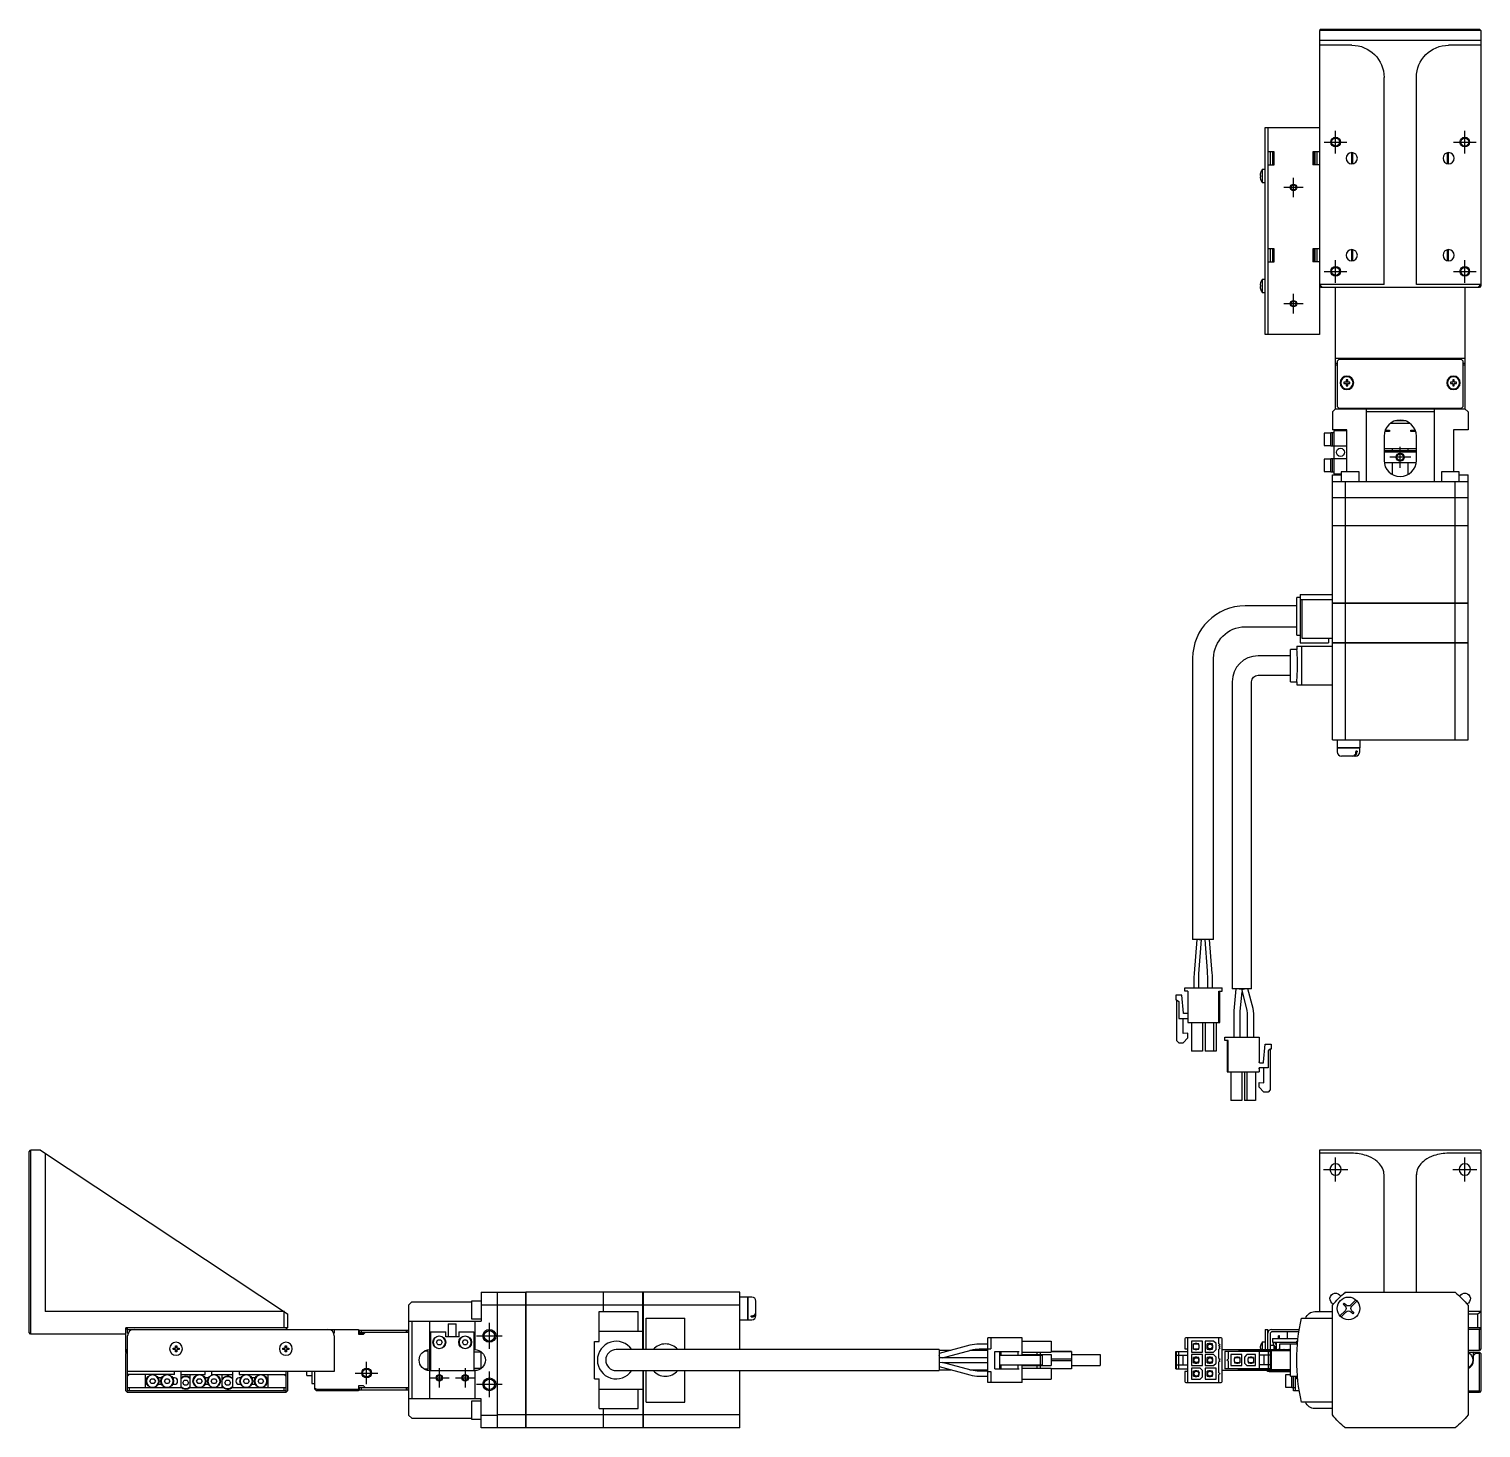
# Model space of a CAD drawing. Extents: x 0 to 936, y -8 to 791.
# Drawn here: x 0 to 449.4, y 358.5 to 791.4 of the extents above; entities that cross this region are included whole.
import ezdxf

# ---------------------------------------------------------------- set-up
doc = ezdxf.new("R2010")
doc.units = 0
doc.header["$LTSCALE"] = 0.5
doc.linetypes.add('CENTER', pattern=[50.8, 31.75, -6.35, 6.35, -6.35])
for name, color, linetype in [('MSM_CENTER', 1, 'CENTER'), ('MSM_CONTINUOUS', 7, 'CONTINUOUS'), ('MSM_NARROW', 5, 'CONTINUOUS')]:
    doc.layers.add(name, color=color, linetype=linetype)

msp = doc.modelspace()

# ---------------------------------------------------------------- linework, layer by layer
at = {"layer": 'MSM_CENTER'}
for p, q in [((404.43, 752.93), (404.43, 759.93)), ((444.43, 752.93), (444.43, 759.93)), ((400.93, 756.43), (407.93, 756.43)), ((440.93, 756.43), (447.93, 756.43)), ((394.43, 742.43), (388.43, 742.43)), ((391.43, 739.43), (391.43, 745.43)), ((404.43, 712.93), (404.43, 719.93)), ((444.43, 712.93), (444.43, 719.93)), ((400.93, 716.43), (407.93, 716.43)), ((440.93, 716.43), (447.93, 716.43)), ((394.43, 706.43), (388.43, 706.43)), ((391.43, 703.43), (391.43, 709.43)), ((424.43, 655.68), (424.43, 662.18)), ((427.68, 658.93), (421.18, 658.93)), ((404.43, 434.74), (404.43, 442.24)), ((444.43, 434.74), (444.43, 442.24)), ((400.68, 438.49), (408.18, 438.49)), ((440.68, 438.49), (448.18, 438.49)), ((138.5, 386.99), (146.5, 386.99)), ((142.5, 382.99), (142.5, 390.99)), ((104.5, 371.99), (104.5, 378.99)), ((101, 375.49), (108, 375.49)), ((124, 373.99), (130, 373.99)), ((127, 376.99), (127, 370.99)), ((132, 373.99), (138, 373.99)), ((135, 376.99), (135, 370.99)), ((142.5, 367.99), (142.5, 375.99)), ((138.5, 371.99), (146.5, 371.99))]:
    msp.add_line(p, q, dxfattribs=at)
at = {"layer": 'MSM_CONTINUOUS'}
for p, q in [((399.93, 791.43), (399.43, 790.93)), ((399.93, 791.43), (448.93, 791.43)), ((448.93, 791.43), (449.43, 790.93)), ((399.43, 790.93), (399.43, 696.93)), ((449.43, 790.93), (399.43, 790.93)), ((449.43, 787.93), (399.43, 787.93)), ((449.43, 790.93), (449.43, 711.93)), ((409.43, 786.43), (399.43, 786.43)), ((449.43, 786.43), (439.43, 786.43)), ((419.43, 712.38), (419.43, 776.43)), ((429.43, 712.38), (429.43, 776.43)), ((382.63, 696.93), (382.63, 760.93)), ((382.63, 760.93), (399.43, 760.93)), ((383.43, 760.93), (383.43, 696.93)), ((385.43, 753.43), (383.43, 753.43)), ((384.23, 753.43), (384.23, 749.43)), ((384.93, 753.43), (384.93, 749.43)), ((385.43, 749.43), (385.43, 753.43)), ((399.43, 753.43), (397.43, 753.43)), ((397.43, 753.43), (397.43, 749.43)), ((397.93, 749.43), (397.93, 753.43)), ((398.13, 749.43), (398.13, 753.43)), ((398.63, 753.43), (398.63, 749.43)), ((409.43, 749.68), (409.43, 753.18)), ((409.78, 749.71), (409.78, 753.14)), ((439.08, 749.71), (439.08, 753.14)), ((439.43, 749.68), (439.43, 753.18)), ((381.04, 746.13), (381.17, 746.13)), ((381.17, 746.88), (381.17, 746.86)), ((381.17, 746.13), (381.17, 745.73)), ((381.73, 747.93), (381.73, 743.93)), ((382.63, 747.93), (381.73, 747.93)), ((383.43, 749.43), (385.43, 749.43)), ((399.43, 749.43), (397.43, 749.43)), ((381.17, 745.73), (381.04, 745.73)), ((381.17, 745), (381.17, 744.98)), ((381.73, 743.93), (382.63, 743.93)), ((385.43, 723.43), (383.43, 723.43)), ((383.43, 719.43), (385.43, 719.43)), ((384.23, 723.43), (384.23, 719.43)), ((384.93, 723.43), (384.93, 719.43)), ((385.43, 719.43), (385.43, 723.43)), ((399.43, 723.43), (397.43, 723.43)), ((397.43, 723.43), (397.43, 719.43)), ((399.43, 719.43), (397.43, 719.43)), ((397.93, 719.43), (397.93, 723.43)), ((398.13, 719.43), (398.13, 723.43)), ((398.63, 723.43), (398.63, 719.43)), ((409.43, 719.68), (409.43, 723.18)), ((409.78, 719.71), (409.78, 723.14)), ((439.08, 719.71), (439.08, 723.14)), ((439.43, 719.68), (439.43, 723.18)), ((381.04, 712.13), (381.17, 712.13)), ((381.17, 711.73), (381.04, 711.73)), ((381.17, 712.88), (381.17, 712.86)), ((381.17, 712.13), (381.17, 711.73)), ((381.17, 711), (381.17, 710.98)), ((381.73, 713.93), (381.73, 709.93)), ((382.63, 713.93), (381.73, 713.93)), ((399.43, 712.43), (399.47, 712.38)), ((399.43, 711.93), (399.68, 711.68)), ((399.47, 712.38), (400.43, 711.43)), ((419.43, 712.38), (399.47, 712.38)), ((399.68, 711.68), (399.93, 711.93)), ((399.93, 711.43), (399.68, 711.68)), ((448.93, 711.43), (399.93, 711.43)), ((404.43, 673.93), (404.43, 711.43)), ((449.39, 712.38), (429.43, 712.38)), ((444.43, 711.43), (444.43, 673.93)), ((448.43, 711.43), (449.43, 712.43)), ((448.93, 711.93), (449.18, 711.68)), ((449.43, 711.93), (448.93, 711.43)), ((381.73, 709.93), (382.63, 709.93)), ((399.43, 696.93), (382.63, 696.93)), ((444.43, 689.43), (404.43, 689.43)), ((404.93, 687.93), (404.43, 687.93)), ((405.43, 689.13), (404.93, 688.63)), ((404.93, 688.63), (404.93, 674.63)), ((443.43, 689.13), (405.43, 689.13)), ((409.93, 689.13), (409.93, 689.43)), ((410.68, 689.43), (410.68, 689.13)), ((416.18, 689.13), (416.18, 689.43)), ((419.63, 689.43), (419.43, 689.23)), ((429.43, 689.23), (419.43, 689.23)), ((419.43, 689.23), (419.43, 689.13)), ((429.43, 689.23), (429.23, 689.43)), ((429.43, 689.13), (429.43, 689.23)), ((432.68, 689.43), (432.68, 689.13)), ((438.18, 689.13), (438.18, 689.43)), ((438.93, 689.43), (438.93, 689.13)), ((443.93, 688.63), (443.43, 689.13)), ((443.93, 674.63), (443.93, 688.63)), ((444.43, 687.93), (443.93, 687.93)), ((404.93, 687.43), (404.43, 687.43)), ((444.43, 687.43), (443.93, 687.43)), ((407.69, 682.17), (407.01, 682.17)), ((407.01, 681.69), (407.69, 681.69)), ((407.69, 682.85), (407.69, 682.17)), ((407.69, 681.69), (407.69, 681.01)), ((408.17, 682.17), (408.17, 682.85)), ((408.85, 682.17), (408.17, 682.17)), ((408.17, 681.01), (408.17, 681.69)), ((408.17, 681.69), (408.85, 681.69)), ((440.69, 682.17), (440.01, 682.17)), ((440.01, 681.69), (440.69, 681.69)), ((440.69, 682.85), (440.69, 682.17)), ((440.69, 681.69), (440.69, 681.01)), ((441.17, 682.17), (441.17, 682.85)), ((441.85, 682.17), (441.17, 682.17)), ((441.17, 681.01), (441.17, 681.69)), ((441.17, 681.69), (441.85, 681.69)), ((404.93, 674.63), (405.43, 674.13)), ((443.43, 674.13), (443.93, 674.63)), ((404.43, 673.93), (403.43, 672.93)), ((403.43, 672.93), (403.43, 667.43)), ((404.43, 673.93), (444.43, 673.93)), ((405.43, 674.13), (443.43, 674.13)), ((409.93, 674.13), (409.93, 673.93)), ((413.93, 673.93), (413.93, 651.43)), ((434.93, 672.93), (413.93, 672.93)), ((414.43, 674.13), (414.43, 673.93)), ((416.93, 674.13), (416.93, 673.93)), ((426.13, 670.13), (422.72, 670.13)), ((423.18, 670.27), (423.18, 670.13)), ((425.68, 670.13), (425.68, 670.27)), ((431.93, 673.93), (431.93, 674.13)), ((434.43, 673.93), (434.43, 674.13)), ((434.93, 673.93), (434.93, 651.43)), ((438.93, 673.93), (438.93, 674.13)), ((445.43, 672.93), (444.43, 673.93)), ((445.43, 672.93), (445.43, 667.43)), ((400.93, 666.33), (400.93, 662.53)), ((402.93, 666.33), (400.93, 666.33)), ((402.93, 662.43), (402.93, 666.43)), ((403.93, 666.43), (402.93, 666.43)), ((407.93, 667.43), (403.43, 667.43)), ((403.43, 662.43), (403.43, 666.43)), ((403.93, 667.13), (403.93, 653.73)), ((407.93, 667.13), (403.93, 667.13)), ((407.93, 654.43), (407.93, 667.43)), ((419.43, 665.43), (419.43, 657.93)), ((421.1, 666.83), (419.63, 666.83)), ((419.8, 667.33), (421.1, 667.33)), ((421.08, 667.33), (421.08, 666.83)), ((421.1, 667.33), (421.1, 666.83)), ((427.56, 669.33), (421.3, 669.33)), ((427.76, 667.33), (429.05, 667.33)), ((427.76, 666.83), (427.76, 667.33)), ((429.23, 666.83), (427.76, 666.83)), ((427.78, 666.83), (427.78, 667.33)), ((429.43, 657.93), (429.43, 665.43)), ((445.43, 667.43), (440.93, 667.43)), ((440.93, 667.43), (440.93, 654.43)), ((400.93, 662.53), (402.93, 662.53)), ((402.93, 662.43), (407.93, 662.43)), ((419.43, 661.63), (429.43, 661.63)), ((429.43, 660.93), (419.43, 660.93)), ((421.93, 661.63), (421.93, 660.93)), ((426.93, 660.93), (426.93, 661.63)), ((400.93, 658.33), (400.93, 654.53)), ((402.93, 658.33), (400.93, 658.33)), ((402.93, 654.43), (402.93, 658.43)), ((407.93, 658.43), (402.93, 658.43)), ((403.43, 654.43), (403.43, 658.43)), ((429.43, 660.43), (419.43, 660.43)), ((419.46, 657.33), (429.39, 657.33)), ((429.36, 657.13), (419.49, 657.13)), ((421.93, 657.13), (421.93, 653.6)), ((426.93, 653.6), (426.93, 657.13)), ((400.93, 654.53), (402.93, 654.53)), ((402.93, 654.43), (403.93, 654.43)), ((403.43, 637.73), (403.43, 653.43)), ((403.43, 653.43), (406.18, 653.43)), ((403.93, 653.73), (406.18, 653.73)), ((411.68, 654.43), (406.18, 654.43)), ((406.18, 654.43), (406.18, 651.43)), ((411.68, 651.43), (411.68, 654.43)), ((442.68, 654.43), (437.18, 654.43)), ((437.18, 654.43), (437.18, 651.43)), ((442.68, 651.43), (442.68, 654.43)), ((442.68, 653.43), (445.43, 653.43)), ((445.43, 637.73), (445.43, 653.43)), ((403.43, 651.43), (445.43, 651.43)), ((407.43, 651.43), (407.43, 646.43)), ((441.43, 646.43), (441.43, 651.43)), ((403.43, 646.43), (445.43, 646.43)), ((407.46, 637.73), (407.46, 646.43)), ((441.4, 637.73), (441.4, 646.43)), ((445.43, 637.73), (403.43, 637.73)), ((403.43, 601.43), (403.43, 637.68)), ((445.43, 637.68), (403.43, 637.68)), ((403.48, 637.68), (403.48, 637.73)), ((407.46, 613.73), (407.46, 637.68)), ((407.72, 637.68), (407.72, 637.73)), ((441.14, 637.68), (441.14, 637.73)), ((441.4, 613.73), (441.4, 637.68)), ((445.38, 637.68), (445.38, 637.73)), ((445.43, 613.73), (445.43, 637.68)), ((393.43, 616.43), (393.43, 601.43)), ((393.43, 616.43), (403.43, 616.43)), ((392.43, 612.93), (376.43, 612.93)), ((392.43, 603.86), (392.43, 615.5)), ((393.43, 615.5), (392.43, 615.5)), ((393.43, 614.93), (403.43, 614.93)), ((394.03, 614.93), (394.03, 602.93)), ((445.43, 613.73), (403.43, 613.73)), ((445.43, 613.68), (403.43, 613.68)), ((403.48, 613.68), (403.48, 613.73)), ((407.46, 601.43), (407.46, 613.68)), ((407.72, 613.68), (407.72, 613.73)), ((441.14, 613.68), (441.14, 613.73)), ((441.4, 601.43), (441.4, 613.68)), ((445.38, 613.68), (445.38, 613.73)), ((445.43, 601.43), (445.43, 613.68)), ((376.43, 606.43), (392.43, 606.43)), ((392.43, 603.86), (393.43, 603.86)), ((394.03, 602.93), (403.43, 602.93)), ((402.23, 602.93), (402.23, 601.43)), ((390.43, 589.43), (390.43, 599.43)), ((392.43, 599.43), (390.43, 599.43)), ((392.43, 600.43), (403.43, 600.43)), ((392.43, 600.43), (392.43, 599.43)), ((393.43, 601.43), (402.23, 601.43)), ((393.86, 600.43), (393.86, 588.43)), ((445.43, 601.43), (403.43, 601.43)), ((403.43, 571.43), (403.43, 601.38)), ((445.43, 601.38), (403.43, 601.38)), ((403.48, 601.38), (403.48, 601.43)), ((407.46, 571.43), (407.46, 601.38)), ((407.72, 601.38), (407.72, 601.43)), ((441.14, 601.38), (441.14, 601.43)), ((441.4, 571.43), (441.4, 601.38)), ((445.38, 601.38), (445.38, 601.43)), ((445.43, 571.43), (445.43, 601.38)), ((360.18, 596.68), (360.18, 509.68)), ((366.68, 509.68), (366.68, 596.68)), ((390.43, 597.43), (380.43, 597.43)), ((372.43, 589.43), (372.43, 494.43)), ((378.43, 494.43), (378.43, 589.43)), ((380.43, 591.43), (390.43, 591.43)), ((390.43, 589.43), (392.43, 589.43)), ((392.43, 589.43), (392.43, 588.43)), ((392.43, 588.43), (403.43, 588.43)), ((403.43, 571.43), (445.43, 571.43)), ((404.93, 571.43), (404.93, 568.93)), ((411.93, 571.43), (411.93, 568.93)), ((411.93, 568.93), (404.93, 568.93)), ((404.93, 568.88), (404.93, 567.73)), ((411.93, 568.88), (404.93, 568.88)), ((404.98, 568.93), (404.98, 568.88)), ((410.63, 566.43), (406.23, 566.43)), ((410.72, 567.93), (410.72, 567.73)), ((411.07, 567.93), (410.72, 567.93)), ((411.07, 567.93), (411.07, 567.73)), ((411.88, 568.88), (411.88, 568.93)), ((411.93, 567.73), (411.93, 568.88)), ((366.68, 509.68), (360.18, 509.68)), ((361.43, 509.68), (360.63, 499.11)), ((362.13, 498.99), (362.93, 509.62)), ((362.18, 509.68), (362.93, 509.62)), ((363.93, 509.62), (364.7, 499.94)), ((366.27, 499.13), (365.43, 509.68)), ((364.7, 499.94), (364.8, 497.3)), ((357.73, 493.68), (357.73, 494.68)), ((357.73, 494.68), (369.33, 494.68)), ((360.6, 498.3), (360.6, 494.68)), ((362.1, 494.68), (362.1, 498.3)), ((364.8, 497.3), (364.8, 494.68)), ((366.3, 494.68), (366.3, 498.28)), ((369.33, 493.68), (369.33, 494.68)), ((378.43, 494.43), (372.43, 494.43)), ((373.57, 494.43), (372.92, 487.62)), ((374.58, 494.43), (375.57, 494.33)), ((375.43, 494.21), (376.28, 494.43)), ((378.91, 488.3), (377.31, 494.43)), ((354.93, 492.48), (354.93, 490.98)), ((356.84, 492.48), (354.93, 492.48)), ((354.93, 490.98), (355.23, 490.98)), ((355.23, 490.98), (355.93, 490.48)), ((355.23, 490.98), (355.23, 478.38)), ((355.93, 490.48), (355.93, 485.23)), ((357.33, 486.91), (356.84, 492.48)), ((358.73, 493.68), (357.73, 493.68)), ((358.73, 493.68), (358.73, 483.98)), ((368.33, 493.68), (369.33, 493.68)), ((368.33, 483.98), (368.33, 493.68)), ((368.58, 483.98), (368.58, 493.68)), ((374.91, 487.43), (375.49, 493.48)), ((375.43, 494.21), (375.49, 493.48)), ((375.49, 493.48), (376.97, 487.79)), ((375.57, 494.24), (375.57, 494.33)), ((358.43, 486.73), (357.53, 486.73)), ((372.92, 487.62), (372.9, 487.33)), ((372.9, 487.33), (372.9, 479.43)), ((374.9, 487.33), (374.91, 487.43)), ((374.9, 479.43), (374.9, 487.33)), ((376.97, 487.79), (377.1, 486.79)), ((377.1, 486.79), (377.1, 479.43)), ((379.1, 486.79), (378.91, 488.3)), ((379.1, 479.43), (379.1, 486.79)), ((355.93, 485.23), (358.43, 485.23)), ((357.23, 480.55), (357.23, 485.23)), ((358.73, 483.98), (368.58, 483.98)), ((359.83, 483.98), (359.83, 475.08)), ((363.23, 483.98), (363.23, 475.08)), ((364.03, 483.98), (364.03, 475.08)), ((366.68, 483.98), (366.68, 475.08)), ((367.43, 483.98), (367.43, 475.08)), ((355.23, 478.38), (355.93, 477.68)), ((355.93, 477.68), (357.23, 477.68)), ((358.73, 480.68), (357.23, 480.55)), ((357.23, 477.68), (358.73, 479.18)), ((358.73, 479.18), (358.73, 480.68)), ((370.13, 478.43), (370.13, 479.43)), ((370.13, 479.43), (380.73, 479.43)), ((371.13, 478.43), (370.13, 478.43)), ((370.88, 478.43), (370.88, 468.73)), ((371.13, 468.73), (371.13, 478.43)), ((380.73, 479.43), (380.73, 471.78)), ((380.73, 479.43), (380.73, 471.78)), ((382.13, 471.66), (382.62, 477.23)), ((382.62, 477.23), (384.53, 477.23)), ((384.53, 477.23), (384.53, 475.73)), ((384.53, 477.23), (384.53, 475.73)), ((363.23, 475.08), (359.83, 475.08)), ((367.43, 475.08), (364.03, 475.08)), ((384.23, 475.73), (383.53, 475.23)), ((384.23, 475.73), (383.53, 475.23)), ((383.53, 475.23), (383.53, 469.98)), ((383.53, 475.23), (383.53, 469.98)), ((384.53, 475.73), (384.23, 475.73)), ((384.23, 475.73), (384.23, 463.13)), ((384.23, 475.73), (384.23, 463.13)), ((370.88, 468.73), (380.73, 468.73)), ((372.03, 468.73), (372.03, 459.83)), ((375.43, 468.73), (375.43, 459.83)), ((375.43, 468.73), (375.43, 459.83)), ((376.23, 468.73), (376.23, 459.83)), ((376.98, 468.73), (376.98, 459.83)), ((379.63, 468.73), (379.63, 459.83)), ((379.63, 468.73), (379.63, 459.83)), ((380.73, 471.77), (380.73, 471.78)), ((380.73, 469.68), (380.73, 468.73)), ((380.73, 469.68), (380.73, 469.68)), ((380.73, 469.68), (380.73, 468.73)), ((381.03, 471.48), (381.93, 471.48)), ((383.53, 469.98), (381.03, 469.98)), ((382.23, 465.3), (382.23, 469.98)), ((380.73, 463.93), (380.73, 465.43)), ((380.73, 465.43), (382.23, 465.3)), ((380.73, 465.43), (382.23, 465.3)), ((382.23, 462.43), (380.73, 463.93)), ((384.23, 463.13), (383.53, 462.43)), ((384.23, 463.13), (383.53, 462.43)), ((375.43, 459.83), (372.03, 459.83)), ((379.63, 459.83), (376.23, 459.83)), ((383.53, 462.43), (382.23, 462.43)), ((0, 443.99), (0.5, 444.49)), ((0, 387.99), (0, 443.99)), ((0.5, 444.49), (0.5, 387.49)), ((3.5, 444.49), (0.5, 444.49)), ((3.5, 444.49), (80, 393.85)), ((5, 443.5), (5, 394.49)), ((449.43, 444.49), (399.43, 444.49)), ((399.43, 444.49), (399.43, 394.49)), ((409.43, 443.5), (399.43, 443.5)), ((449.43, 443.5), (439.43, 443.5)), ((449.43, 444.49), (449.43, 382.99)), ((419.43, 400.49), (419.43, 436.88)), ((429.43, 400.49), (429.43, 436.88)), ((140, 400.49), (140, 391.49)), ((140, 400.49), (153.7, 400.49)), ((145, 358.49), (145, 400.49)), ((153.7, 400.49), (153.7, 358.49)), ((153.75, 400.44), (153.7, 400.44)), ((153.75, 400.49), (153.75, 358.49)), ((177.7, 400.49), (153.75, 400.49)), ((177.7, 400.49), (177.7, 394.49)), ((177.75, 400.44), (177.7, 400.44)), ((177.75, 400.49), (177.75, 394.49)), ((190, 400.49), (177.75, 400.49)), ((190, 382.74), (190, 400.49)), ((190.05, 400.44), (190, 400.44)), ((190.05, 400.49), (190.05, 382.74)), ((220, 400.49), (190.05, 400.49)), ((220, 382.74), (220, 400.49)), ((407.43, 400.49), (407.3, 400.36)), ((407.46, 400.49), (441.4, 400.49)), ((441.56, 400.36), (441.43, 400.49)), ((118.5, 397.49), (117.5, 396.49)), ((117.5, 396.49), (117.5, 362.49)), ((118.5, 397.49), (137, 397.49)), ((137, 397.74), (137, 392.24)), ((140, 397.74), (137, 397.74)), ((145, 396.49), (140, 396.49)), ((153.7, 396.46), (145, 396.46)), ((153.75, 396.2), (153.7, 396.2)), ((177.7, 396.46), (153.75, 396.46)), ((177.75, 396.2), (177.7, 396.2)), ((190, 396.46), (177.75, 396.46)), ((190.05, 396.2), (190, 396.2)), ((220, 396.46), (190.05, 396.46)), ((222.5, 398.99), (220, 398.99)), ((222.5, 391.99), (222.5, 398.99)), ((222.55, 398.94), (222.5, 398.94)), ((223.7, 398.99), (222.55, 398.99)), ((222.55, 391.99), (222.55, 398.99)), ((225, 393.29), (225, 397.69)), ((403.56, 396.62), (403.43, 396.49)), ((403.43, 362.52), (403.43, 396.46)), ((406.77, 396.8), (407.12, 397.15)), ((407.37, 396.2), (406.77, 396.8)), ((407.12, 397.15), (407.72, 396.55)), ((409.14, 396.55), (410.72, 398.13)), ((411.07, 397.78), (409.49, 396.2)), ((445.43, 396.49), (445.3, 396.62)), ((445.43, 396.46), (445.43, 362.52)), ((79.04, 394.49), (5, 394.49)), ((79, 389.49), (79, 394.49)), ((80, 393.85), (80, 389.49)), ((117.5, 391.49), (140, 391.49)), ((118.5, 391.49), (118.5, 367.49)), ((124, 391.49), (124, 382.74)), ((137, 392.24), (140, 392.24)), ((138, 391.49), (138, 382.74)), ((176.5, 385.27), (176.5, 394.49)), ((176.5, 394.49), (188.5, 394.49)), ((188.5, 388.49), (188.5, 394.49)), ((191, 382.74), (191, 392.49)), ((191, 392.49), (203, 392.49)), ((203, 382.74), (203, 392.49)), ((220, 391.99), (222.5, 391.99)), ((222.5, 392.04), (222.55, 392.04)), ((222.55, 391.99), (223.7, 391.99)), ((223.5, 393.2), (223.7, 393.2)), ((223.5, 392.84), (223.5, 393.2)), ((223.5, 392.84), (223.7, 392.84)), ((393.86, 392.49), (403.43, 392.49)), ((398.01, 394.49), (403.43, 394.49)), ((405.78, 393.2), (407.37, 394.78)), ((407.72, 394.43), (406.14, 392.84)), ((409.74, 393.83), (409.14, 394.43)), ((409.49, 394.78), (410.09, 394.18)), ((410.09, 394.18), (409.74, 393.83)), ((449.43, 394.49), (445.43, 394.49)), ((445.43, 393.85), (448.43, 393.85)), ((448.43, 393.85), (449.39, 394.49)), ((448.43, 389.49), (448.43, 393.85)), ((0.5, 387.49), (0, 387.99)), ((30, 387.49), (0.5, 387.49)), ((30.5, 389.49), (30, 388.99)), ((30, 381.79), (30, 389.49)), ((80, 389.49), (30, 389.49)), ((30.25, 389.24), (30.5, 388.99)), ((30.5, 387.79), (30.5, 388.99)), ((30.5, 388.99), (102, 388.99)), ((30.5, 387.79), (30.67, 387.79)), ((30.5, 369.99), (30.5, 386.99)), ((80, 388.99), (79.5, 389.49)), ((79.5, 388.99), (79.75, 389.24)), ((94.5, 387.79), (94.33, 387.79)), ((94.5, 388.99), (94.5, 387.79)), ((94.5, 386.99), (94.5, 375.99)), ((102, 388.99), (102, 387.49)), ((103.75, 387.74), (102, 387.74)), ((102, 387.49), (103.5, 387.49)), ((102.3, 387.99), (102.3, 388.79)), ((102.3, 388.79), (117.3, 388.79)), ((117.5, 387.99), (102.3, 387.99)), ((102.8, 388.79), (102.8, 387.99)), ((104, 387.99), (103.5, 387.49)), ((116.8, 387.99), (116.8, 388.79)), ((117.3, 388.79), (117.3, 387.99)), ((124.3, 388.24), (124.3, 376.24)), ((124.3, 388.24), (129, 388.24)), ((129, 386.74), (129, 388.24)), ((133, 386.74), (129, 386.74)), ((129.75, 390.74), (132.25, 390.74)), ((129.75, 390.74), (129.75, 386.74)), ((132.25, 386.74), (132.25, 390.74)), ((133, 388.24), (133, 386.74)), ((133, 388.24), (137.7, 388.24)), ((137.7, 388.24), (137.7, 376.24)), ((176.5, 388.49), (190, 388.49)), ((382.63, 388.99), (382.63, 382.74)), ((382.63, 388.99), (383.43, 388.99)), ((383.43, 382.74), (383.43, 388.99)), ((384.23, 387.79), (384.23, 382.74)), ((384.63, 388.99), (393.19, 388.99)), ((393.07, 388.19), (384.63, 388.19)), ((387.05, 386.99), (386.8, 386.99)), ((386.8, 386.19), (386.8, 386.99)), ((387.05, 386.19), (387.05, 386.99)), ((389.43, 388.19), (389.43, 386.19)), ((449.43, 389.49), (445.43, 389.49)), ((448.93, 388.99), (445.43, 388.99)), ((448.93, 389.49), (449.43, 388.99)), ((449.18, 389.24), (448.93, 388.99)), ((448.93, 382.49), (448.93, 388.99)), ((30.5, 382.99), (30, 382.49)), ((30.5, 382.49), (30, 382.49)), ((30, 382.29), (30.5, 382.29)), ((30.5, 382.09), (30.4, 382.09)), ((44.57, 383.19), (45.3, 383.19)), ((45.3, 382.79), (44.57, 382.79)), ((45.3, 383.19), (45.3, 383.92)), ((45.3, 382.06), (45.3, 382.79)), ((45.7, 383.92), (45.7, 383.19)), ((45.7, 383.19), (46.43, 383.19)), ((46.43, 382.79), (45.7, 382.79)), ((45.7, 382.79), (45.7, 382.06)), ((78.57, 383.19), (79.3, 383.19)), ((79.3, 382.79), (78.57, 382.79)), ((79.3, 383.19), (79.3, 383.92)), ((79.3, 382.06), (79.3, 382.79)), ((79.7, 383.92), (79.7, 383.19)), ((79.7, 383.19), (80.43, 383.19)), ((80.43, 382.79), (79.7, 382.79)), ((79.7, 382.79), (79.7, 382.06)), ((123.5, 382.24), (122.27, 382.24)), ((123.5, 376.74), (123.5, 382.24)), ((124.3, 382.74), (124, 382.74)), ((124.1, 376.24), (124.1, 382.74)), ((126.13, 384.99), (126.57, 385.74)), ((126.57, 384.24), (126.13, 384.99)), ((126.57, 385.74), (127.43, 385.74)), ((127.43, 384.24), (126.57, 384.24)), ((127.43, 385.74), (127.87, 384.99)), ((127.87, 384.99), (127.43, 384.24)), ((134.13, 384.99), (134.57, 385.74)), ((134.57, 384.24), (134.13, 384.99)), ((134.57, 385.74), (135.43, 385.74)), ((135.43, 384.24), (134.57, 384.24)), ((135.43, 385.74), (135.87, 384.99)), ((135.87, 384.99), (135.43, 384.24)), ((138, 382.74), (137.7, 382.74)), ((140, 376.93), (140, 382.05)), ((175, 373.71), (175, 385.27)), ((175, 385.27), (176.5, 385.27)), ((281.75, 382.74), (181.75, 382.74)), ((291.23, 384.06), (281.75, 381.52)), ((281.75, 382.74), (281.75, 376.24)), ((285.38, 382.49), (281.75, 382.49)), ((282.78, 380.24), (291.62, 382.61)), ((296.75, 382.49), (291.17, 382.49)), ((296.75, 384.44), (294.12, 384.44)), ((294.12, 382.94), (296.75, 382.94)), ((307.45, 386.39), (296.75, 386.39)), ((296.75, 372.59), (296.75, 386.39)), ((296.75, 382.99), (297.75, 382.99)), ((297.75, 386.39), (297.75, 382.99)), ((298.95, 382.19), (306.5, 382.19)), ((298.95, 376.79), (298.95, 382.19)), ((300.45, 376.79), (300.45, 382.19)), ((300.95, 380.99), (300.95, 382.19)), ((306.2, 380.99), (306.2, 382.19)), ((307.45, 380.99), (307.45, 386.39)), ((307.45, 385.39), (316.35, 385.39)), ((316.35, 385.39), (316.35, 381.99)), ((316.35, 382.19), (319.65, 382.19)), ((319.77, 382.19), (316.35, 382.19)), ((316.35, 382.19), (321.45, 382.19)), ((322.7, 382.19), (316.35, 382.19)), ((319.65, 382.19), (319.95, 382.19)), ((319.95, 382.19), (319.77, 382.19)), ((321.45, 382.19), (321.75, 382.19)), ((321.75, 382.19), (322.7, 382.19)), ((322.7, 382.19), (322.7, 376.79)), ((354.93, 376.79), (354.93, 382.19)), ((354.93, 382.19), (358.73, 382.19)), ((355.23, 376.79), (355.23, 382.19)), ((355.93, 376.79), (355.93, 382.19)), ((357.73, 386.09), (357.73, 382.99)), ((357.73, 382.99), (358.73, 382.99)), ((369.03, 386.39), (358.03, 386.39)), ((358.73, 372.59), (358.73, 386.39)), ((363.23, 385.39), (359.83, 385.39)), ((359.83, 385.39), (359.83, 381.99)), ((360.98, 384.49), (360.48, 384.49)), ((360.48, 382.89), (360.48, 384.49)), ((361.85, 384.44), (360.48, 384.44)), ((360.48, 382.94), (361.85, 382.94)), ((360.48, 382.89), (360.98, 382.89)), ((361.48, 384.59), (360.98, 384.59)), ((360.98, 384.44), (360.98, 384.59)), ((360.98, 382.94), (360.98, 382.79)), ((360.98, 382.79), (361.48, 382.79)), ((361.48, 384.44), (361.48, 384.59)), ((362.13, 384.49), (361.48, 384.49)), ((361.48, 382.79), (361.48, 382.94)), ((361.48, 382.89), (362.13, 382.89)), ((362.23, 384.06), (361.85, 384.44)), ((361.85, 382.94), (362.23, 383.31)), ((362.13, 384.16), (362.13, 384.49)), ((362.13, 382.89), (362.13, 383.21)), ((362.23, 383.31), (362.23, 384.06)), ((363.23, 381.99), (363.23, 385.39)), ((364.03, 385.39), (364.03, 381.99)), ((366.68, 385.39), (364.03, 385.39)), ((365.18, 384.49), (364.68, 384.49)), ((364.68, 382.89), (364.68, 384.49)), ((366.05, 384.44), (364.68, 384.44)), ((364.83, 383.9), (364.68, 383.38)), ((364.68, 382.94), (366.05, 382.94)), ((364.68, 382.89), (365.18, 382.89)), ((365.68, 384.59), (365.18, 384.59)), ((365.18, 384.44), (365.18, 384.59)), ((365.18, 382.94), (365.18, 382.79)), ((365.18, 382.79), (365.68, 382.79)), ((365.68, 384.44), (365.68, 384.59)), ((366.33, 384.49), (365.68, 384.49)), ((365.68, 382.79), (365.68, 382.94)), ((365.68, 382.89), (366.33, 382.89)), ((366.33, 384.16), (366.05, 384.44)), ((366.05, 382.94), (366.43, 383.31)), ((366.14, 383.02), (366.27, 383.48)), ((366.33, 384.16), (366.33, 384.49)), ((366.43, 384.06), (366.33, 384.16)), ((366.33, 382.89), (366.33, 383.21)), ((366.43, 383.31), (366.43, 384.06)), ((367.43, 384.64), (366.68, 385.39)), ((366.68, 381.99), (367.43, 382.74)), ((367.43, 382.74), (367.43, 384.64)), ((368.33, 384.49), (368.33, 386.39)), ((368.33, 383.94), (368.33, 383.99)), ((368.33, 383.39), (368.33, 383.44)), ((368.33, 380.01), (368.33, 382.89)), ((369.33, 372.89), (369.33, 386.09)), ((369.33, 382.74), (390.43, 382.74)), ((370.13, 382.19), (370.13, 376.79)), ((384.53, 382.19), (370.13, 382.19)), ((371.13, 382.19), (371.13, 379.74)), ((375.43, 382.49), (390.43, 382.49)), ((380.73, 382.19), (380.73, 376.79)), ((381.04, 383.19), (381.17, 383.19)), ((381.17, 382.79), (381.04, 382.79)), ((381.17, 383.94), (381.17, 383.92)), ((381.17, 383.19), (381.17, 382.79)), ((381.73, 384.99), (381.73, 382.74)), ((382.63, 384.99), (381.73, 384.99)), ((383.53, 382.19), (383.53, 376.79)), ((385.43, 383.99), (384.23, 383.99)), ((384.23, 382.19), (384.23, 376.79)), ((384.53, 382.19), (384.53, 376.79)), ((384.93, 386.19), (384.93, 384.99)), ((384.93, 386.19), (392.81, 386.19)), ((384.93, 384.99), (392.43, 384.99)), ((385.18, 383.99), (385.18, 384.99)), ((385.43, 382.74), (385.43, 383.99)), ((385.63, 383.79), (385.43, 383.99)), ((385.63, 383.79), (385.63, 382.74)), ((385.72, 384.99), (385.72, 384.44)), ((386.18, 384.44), (385.72, 384.44)), ((386.18, 382.74), (386.18, 384.99)), ((386.68, 382.74), (386.68, 382.84)), ((386.68, 382.84), (387.18, 382.84)), ((387.18, 384.49), (392.64, 384.49)), ((387.18, 382.84), (387.18, 384.49)), ((390.43, 374.49), (390.43, 384.49)), ((392.43, 384.49), (392.43, 385.31)), ((392.72, 385.31), (392.43, 385.31)), ((448.93, 382.49), (445.43, 382.49)), ((449.43, 382.99), (448.93, 382.49)), ((30.5, 381.99), (30, 381.49)), ((30.1, 381.69), (30, 381.79)), ((30, 369.99), (30, 381.49)), ((30.1, 381.59), (30.1, 381.79)), ((30.5, 381.49), (30.25, 381.74)), ((140, 381.99), (137.7, 381.99)), ((296.75, 380.24), (281.75, 380.24)), ((281.75, 378.74), (281.84, 378.74)), ((281.88, 378.85), (282.78, 378.74)), ((282.78, 378.74), (296.75, 378.74)), ((291.63, 376.37), (282.78, 378.74)), ((300.45, 380.99), (313.75, 380.99)), ((300.45, 377.99), (313.75, 377.99)), ((300.95, 376.79), (300.95, 377.99)), ((306.2, 376.79), (306.2, 377.99)), ((307.45, 381.99), (316.35, 381.99)), ((307.45, 381.19), (316.35, 381.19)), ((307.45, 372.59), (307.45, 377.99)), ((307.45, 377.79), (316.35, 377.79)), ((312, 381.99), (312, 381.19)), ((312, 377.79), (312, 376.99)), ((313, 381.99), (313, 381.19)), ((313, 377.79), (313, 376.99)), ((313.05, 377.99), (313.05, 380.99)), ((313.75, 377.99), (313.75, 380.99)), ((316.35, 381.19), (316.35, 377.79)), ((322.7, 379.74), (316.35, 379.74)), ((322.7, 379.24), (316.35, 379.24)), ((322.7, 381.19), (331.6, 381.19)), ((322.7, 381.19), (331.6, 381.19)), ((322.7, 381.19), (331.6, 381.19)), ((322.7, 377.79), (331.6, 377.79)), ((331.6, 381.19), (331.6, 377.79)), ((355.23, 380.99), (358.73, 380.99)), ((355.23, 377.99), (358.73, 377.99)), ((357.23, 377.99), (357.23, 380.99)), ((359.83, 381.99), (363.23, 381.99)), ((363.23, 381.19), (359.83, 381.19)), ((359.83, 381.19), (359.83, 377.79)), ((359.83, 377.79), (363.23, 377.79)), ((360.98, 380.29), (360.48, 380.29)), ((360.48, 378.69), (360.48, 380.29)), ((361.85, 380.24), (360.48, 380.24)), ((360.48, 378.74), (361.85, 378.74)), ((360.48, 378.69), (360.98, 378.69)), ((361.48, 380.39), (360.98, 380.39)), ((360.98, 380.24), (360.98, 380.39)), ((360.98, 378.74), (360.98, 378.59)), ((360.98, 378.59), (361.48, 378.59)), ((361.48, 380.24), (361.48, 380.39)), ((362.13, 380.29), (361.48, 380.29)), ((361.48, 378.59), (361.48, 378.74)), ((361.48, 378.69), (362.13, 378.69)), ((362.23, 379.86), (361.85, 380.24)), ((361.85, 378.74), (362.23, 379.11)), ((362.13, 379.96), (362.13, 380.29)), ((362.13, 378.69), (362.13, 379.01)), ((362.23, 379.11), (362.23, 379.86)), ((363.23, 377.79), (363.23, 381.19)), ((364.03, 381.99), (366.68, 381.99)), ((366.68, 381.19), (364.03, 381.19)), ((364.03, 381.19), (364.03, 377.79)), ((364.03, 377.79), (366.68, 377.79)), ((365.18, 380.29), (364.68, 380.29)), ((364.68, 378.69), (364.68, 380.29)), ((366.05, 380.24), (364.68, 380.24)), ((364.68, 380.23), (364.76, 380.24)), ((364.68, 378.74), (366.05, 378.74)), ((364.68, 378.74), (364.76, 378.74)), ((364.68, 378.69), (365.18, 378.69)), ((365.68, 380.39), (365.18, 380.39)), ((365.18, 380.24), (365.18, 380.39)), ((365.18, 378.74), (365.18, 378.59)), ((365.18, 378.59), (365.68, 378.59)), ((365.68, 380.24), (365.68, 380.39)), ((366.33, 380.29), (365.68, 380.29)), ((365.68, 378.59), (365.68, 378.74)), ((365.68, 378.69), (366.33, 378.69)), ((366.43, 379.86), (366.05, 380.24)), ((366.05, 378.74), (366.43, 379.11)), ((366.33, 379.96), (366.33, 380.29)), ((366.33, 378.69), (366.33, 379.01)), ((366.43, 379.11), (366.43, 379.86)), ((367.43, 380.44), (366.68, 381.19)), ((366.68, 377.79), (367.43, 378.54)), ((367.43, 378.54), (367.43, 380.44)), ((368.33, 379.46), (368.33, 379.51)), ((368.33, 375.54), (368.33, 378.96)), ((371.13, 379.24), (371.13, 376.79)), ((372.03, 381.19), (372.03, 377.79)), ((375.43, 381.19), (372.03, 381.19)), ((372.03, 377.79), (375.43, 377.79)), ((373.4, 380.24), (373.03, 379.86)), ((373.03, 379.86), (373.03, 379.11)), ((373.03, 379.11), (373.4, 378.74)), ((373.78, 380.29), (373.13, 380.29)), ((373.13, 380.29), (373.13, 379.96)), ((373.13, 379.01), (373.13, 378.69)), ((373.13, 378.69), (373.78, 378.69)), ((374.78, 380.24), (373.4, 380.24)), ((373.4, 378.74), (374.78, 378.74)), ((374.28, 380.39), (373.78, 380.39)), ((373.78, 380.39), (373.78, 380.24)), ((373.78, 378.74), (373.78, 378.59)), ((373.78, 378.59), (374.28, 378.59)), ((374.28, 380.39), (374.28, 380.24)), ((374.78, 380.29), (374.28, 380.29)), ((374.28, 378.59), (374.28, 378.74)), ((374.28, 378.69), (374.78, 378.69)), ((374.78, 380.29), (374.78, 378.69)), ((375.43, 377.79), (375.43, 381.19)), ((376.98, 381.19), (376.23, 380.44)), ((376.23, 380.44), (376.23, 378.54)), ((376.23, 378.54), (376.98, 377.79)), ((379.63, 381.19), (376.98, 381.19)), ((376.98, 377.79), (379.63, 377.79)), ((377.6, 380.24), (377.23, 379.86)), ((377.23, 379.86), (377.23, 379.11)), ((377.23, 379.11), (377.6, 378.74)), ((377.98, 380.29), (377.33, 380.29)), ((377.33, 380.29), (377.33, 379.96)), ((377.33, 379.01), (377.33, 378.69)), ((377.33, 378.69), (377.98, 378.69)), ((378.98, 380.24), (377.6, 380.24)), ((377.6, 378.74), (378.98, 378.74)), ((378.48, 380.39), (377.98, 380.39)), ((377.98, 380.39), (377.98, 380.24)), ((377.98, 378.74), (377.98, 378.59)), ((377.98, 378.59), (378.48, 378.59)), ((378.48, 380.39), (378.48, 380.24)), ((378.98, 380.29), (378.48, 380.29)), ((378.48, 378.59), (378.48, 378.74)), ((378.48, 378.69), (378.98, 378.69)), ((378.98, 380.29), (378.98, 378.69)), ((379.63, 377.79), (379.63, 381.19)), ((384.23, 380.99), (380.73, 380.99)), ((384.23, 377.99), (380.73, 377.99)), ((382.23, 380.99), (382.23, 377.99)), ((445.43, 381.99), (448.93, 381.99)), ((447.13, 379.49), (447.13, 381.99)), ((447.73, 381.49), (447.13, 381.91)), ((447.13, 380.89), (447.73, 381.49)), ((448.93, 381.49), (447.73, 381.49)), ((449.43, 381.49), (448.93, 381.99)), ((449.18, 381.74), (448.93, 381.49)), ((448.93, 369.99), (448.93, 381.49)), ((449.43, 381.49), (449.43, 369.99)), ((94.5, 375.99), (30.5, 375.99)), ((30.5, 374.49), (31, 374.99)), ((45, 374.99), (30.5, 374.99)), ((36, 370.99), (36, 374.99)), ((37.38, 372.99), (37.82, 373.74)), ((37.82, 373.74), (38.68, 373.74)), ((38.68, 373.74), (39.12, 372.99)), ((41.02, 373.99), (39.98, 373.99)), ((41.88, 372.99), (42.32, 373.74)), ((42.32, 373.74), (43.18, 373.74)), ((43.18, 373.74), (43.62, 372.99)), ((45, 373.99), (44.48, 373.99)), ((45, 374.99), (45, 375.99)), ((47, 375.99), (47, 370.99)), ((47, 374.99), (54.5, 374.99)), ((47.63, 372.49), (48.07, 373.24)), ((48.07, 373.24), (48.93, 373.24)), ((48.93, 373.24), (49.37, 372.49)), ((49.8, 374.99), (49.8, 370.99)), ((51.88, 372.99), (52.32, 373.74)), ((52.32, 373.74), (53.18, 373.74)), ((53.18, 373.74), (53.62, 372.99)), ((55.52, 373.99), (54.48, 373.99)), ((54.5, 374.99), (54.5, 375.99)), ((56.38, 372.99), (56.82, 373.74)), ((56.5, 375.99), (56.5, 374.99)), ((56.5, 374.99), (63, 374.99)), ((56.82, 373.74), (57.68, 373.74)), ((57.68, 373.74), (58.12, 372.99)), ((59.8, 370.99), (59.8, 374.99)), ((60.63, 372.49), (61.07, 373.24)), ((61.07, 373.24), (61.93, 373.24)), ((61.93, 373.24), (62.37, 372.49)), ((63, 375.99), (63, 370.99)), ((65, 375.99), (65, 374.99)), ((65, 374.99), (79.5, 374.99)), ((65.52, 373.99), (65, 373.99)), ((66.38, 372.99), (66.82, 373.74)), ((66.82, 373.74), (67.68, 373.74)), ((67.68, 373.74), (68.12, 372.99)), ((70.02, 373.99), (68.98, 373.99)), ((70.88, 372.99), (71.32, 373.74)), ((71.32, 373.74), (72.18, 373.74)), ((72.18, 373.74), (72.62, 372.99)), ((74, 370.99), (74, 374.99)), ((79, 374.99), (79.5, 374.49)), ((79.5, 375.99), (79.5, 369.99)), ((80, 375.99), (80, 369.99)), ((86, 374.74), (86, 375.99)), ((86, 374.74), (87.5, 374.74)), ((87.5, 375.99), (87.5, 372.24)), ((88.5, 370.49), (88.5, 375.99)), ((122.27, 376.74), (123.5, 376.74)), ((124, 376.24), (124, 367.49)), ((124, 376.24), (138, 376.24)), ((134.3, 373.69), (134.28, 373.67)), ((134.3, 373.69), (134.3, 374.34)), ((137.7, 376.99), (140, 376.99)), ((138, 376.24), (138, 367.49)), ((175, 373.71), (176.5, 373.71)), ((176.5, 364.49), (176.5, 373.71)), ((181.75, 376.24), (281.75, 376.24)), ((190, 376.24), (190, 358.49)), ((190.05, 376.24), (190.05, 358.49)), ((191, 366.49), (191, 376.24)), ((203, 366.49), (203, 376.24)), ((220, 358.49), (220, 376.24)), ((281.75, 377.46), (291.24, 374.92)), ((281.75, 376.49), (285.38, 376.49)), ((291.17, 376.49), (296.75, 376.49)), ((296.75, 376.04), (294.12, 376.04)), ((294.12, 374.54), (296.75, 374.54)), ((296.75, 375.99), (297.75, 375.99)), ((297.75, 375.99), (297.75, 372.59)), ((298.95, 376.79), (306.5, 376.79)), ((307.45, 376.99), (316.35, 376.99)), ((307.45, 373.59), (316.35, 373.59)), ((316.35, 376.99), (316.35, 373.59)), ((322.7, 376.79), (316.35, 376.79)), ((354.93, 376.79), (358.73, 376.79)), ((358.73, 375.99), (357.73, 375.99)), ((357.73, 375.99), (357.73, 372.89)), ((359.83, 376.99), (359.83, 373.59)), ((362.48, 376.99), (359.83, 376.99)), ((359.83, 373.59), (362.48, 373.59)), ((360.98, 376.09), (360.48, 376.09)), ((360.48, 374.49), (360.48, 376.09)), ((361.85, 376.04), (360.48, 376.04)), ((360.48, 374.54), (361.85, 374.54)), ((360.48, 374.49), (360.98, 374.49)), ((360.63, 375.49), (360.78, 376.04)), ((361.48, 376.19), (360.98, 376.19)), ((360.98, 376.04), (360.98, 376.19)), ((360.98, 374.54), (360.98, 374.39)), ((360.98, 374.39), (361.48, 374.39)), ((361.48, 376.04), (361.48, 376.19)), ((362.13, 376.09), (361.48, 376.09)), ((361.48, 374.39), (361.48, 374.54)), ((361.48, 374.49), (362.13, 374.49)), ((362.13, 375.76), (361.85, 376.04)), ((361.85, 374.54), (362.23, 374.91)), ((362.23, 375.63), (362.08, 375.09)), ((362.13, 375.76), (362.13, 376.09)), ((362.23, 375.66), (362.13, 375.76)), ((362.13, 374.49), (362.13, 374.81)), ((362.23, 374.91), (362.23, 375.66)), ((363.23, 376.24), (362.48, 376.99)), ((362.48, 373.59), (363.23, 374.34)), ((363.23, 374.34), (363.23, 376.24)), ((364.03, 376.99), (364.03, 373.59)), ((367.43, 376.99), (364.03, 376.99)), ((364.03, 373.59), (367.43, 373.59)), ((364.68, 374.49), (364.68, 376.09)), ((365.18, 376.09), (364.68, 376.09)), ((366.05, 376.04), (364.68, 376.04)), ((364.83, 375.08), (364.68, 375.6)), ((364.68, 374.54), (366.05, 374.54)), ((364.68, 374.49), (365.18, 374.49)), ((365.68, 376.19), (365.18, 376.19)), ((365.18, 376.04), (365.18, 376.19)), ((365.18, 374.54), (365.18, 374.39)), ((365.18, 374.39), (365.68, 374.39)), ((365.68, 376.04), (365.68, 376.19)), ((366.33, 376.09), (365.68, 376.09)), ((365.68, 374.39), (365.68, 374.54)), ((365.68, 374.49), (366.33, 374.49)), ((366.33, 375.76), (366.05, 376.04)), ((366.05, 374.54), (366.43, 374.91)), ((366.14, 375.95), (366.27, 375.5)), ((366.33, 375.76), (366.33, 376.09)), ((366.43, 375.66), (366.33, 375.76)), ((366.33, 374.49), (366.33, 374.81)), ((366.43, 374.91), (366.43, 375.66)), ((367.43, 373.59), (367.43, 376.99)), ((368.33, 372.59), (368.33, 375.04)), ((390.43, 376.24), (369.33, 376.24)), ((384.53, 376.79), (370.13, 376.79)), ((390.43, 376.49), (375.43, 376.49)), ((383.83, 375.99), (390.13, 375.99)), ((388.93, 374.89), (388.93, 371.09)), ((390.43, 374.89), (388.93, 374.89)), ((390.13, 376.24), (390.13, 375.99)), ((390.43, 374.49), (392.64, 374.49)), ((390.93, 370.99), (390.93, 374.49)), ((391.43, 370.99), (391.43, 374.49)), ((391.93, 374.49), (391.93, 369.99)), ((392.43, 373.67), (392.43, 374.49)), ((392.43, 373.67), (392.72, 373.67)), ((30, 369.99), (30.5, 369.49)), ((30.25, 369.74), (30.5, 369.99)), ((30.5, 370.99), (47.18, 370.99)), ((79.5, 369.99), (30.5, 369.99)), ((79.5, 369.49), (30.5, 369.49)), ((31, 370.99), (31, 369.99)), ((37.82, 372.24), (37.38, 372.99)), ((38.68, 372.24), (37.82, 372.24)), ((39.12, 372.99), (38.68, 372.24)), ((39.98, 371.99), (41.02, 371.99)), ((42.32, 372.24), (41.88, 372.99)), ((43.18, 372.24), (42.32, 372.24)), ((43.62, 372.99), (43.18, 372.24)), ((44.48, 371.99), (45, 371.99)), ((48.07, 371.74), (47.63, 372.49)), ((48.93, 371.74), (48.07, 371.74)), ((49.37, 372.49), (48.93, 371.74)), ((49.8, 370.99), (60.18, 370.99)), ((52.32, 372.24), (51.88, 372.99)), ((53.18, 372.24), (52.32, 372.24)), ((53.62, 372.99), (53.18, 372.24)), ((54.48, 371.99), (55.52, 371.99)), ((56.82, 372.24), (56.38, 372.99)), ((57.68, 372.24), (56.82, 372.24)), ((58.12, 372.99), (57.68, 372.24)), ((61.07, 371.74), (60.63, 372.49)), ((61.93, 371.74), (61.07, 371.74)), ((62.37, 372.49), (61.93, 371.74)), ((62.82, 370.99), (79.5, 370.99)), ((65, 371.99), (65.52, 371.99)), ((66.82, 372.24), (66.38, 372.99)), ((67.68, 372.24), (66.82, 372.24)), ((68.12, 372.99), (67.68, 372.24)), ((68.98, 371.99), (70.02, 371.99)), ((71.32, 372.24), (70.88, 372.99)), ((72.18, 372.24), (71.32, 372.24)), ((72.62, 372.99), (72.18, 372.24)), ((79, 369.99), (79, 370.99)), ((79.5, 369.99), (79.75, 369.74)), ((79.5, 369.49), (80, 369.99)), ((87.5, 372.24), (88.5, 372.24)), ((88.5, 370.8), (89.11, 370.49)), ((89, 369.99), (88.5, 370.49)), ((102, 369.99), (89, 369.99)), ((89.11, 370.49), (102, 370.49)), ((89.11, 370.49), (89.61, 369.99)), ((103.5, 371.49), (102, 371.49)), ((102, 371.49), (102, 369.99)), ((102.3, 370.19), (102.3, 370.99)), ((102.3, 370.99), (117.5, 370.99)), ((117.3, 370.19), (102.3, 370.19)), ((102.8, 370.99), (102.8, 370.19)), ((103.5, 371.49), (104, 370.99)), ((116.8, 370.19), (116.8, 370.99)), ((117.3, 370.99), (117.3, 370.19)), ((176.5, 370.49), (190, 370.49)), ((188.5, 364.49), (188.5, 370.49)), ((307.45, 372.59), (296.75, 372.59)), ((358.03, 372.59), (369.03, 372.59)), ((388.93, 371.09), (390.93, 371.09)), ((390.93, 370.99), (391.93, 370.99)), ((391.43, 369.99), (391.43, 370.99)), ((393.19, 369.99), (391.43, 369.99)), ((445.43, 369.99), (448.93, 369.99)), ((448.93, 369.49), (445.43, 369.49)), ((449.43, 369.99), (448.93, 369.49)), ((448.93, 369.99), (449.18, 369.74)), ((140, 367.49), (117.5, 367.49)), ((137, 366.74), (137, 361.24)), ((140, 366.74), (137, 366.74)), ((140, 358.49), (140, 367.49)), ((176.5, 364.49), (188.5, 364.49)), ((177.7, 364.49), (177.7, 358.49)), ((177.75, 364.49), (177.75, 358.49)), ((191, 366.49), (203, 366.49)), ((403.43, 366.49), (393.86, 366.49)), ((403.43, 364.49), (398.01, 364.49)), ((117.5, 362.49), (118.5, 361.49)), ((118.5, 361.49), (137, 361.49)), ((137, 361.24), (140, 361.24)), ((140, 362.49), (145, 362.49)), ((153.7, 362.52), (145, 362.52)), ((153.75, 362.78), (153.7, 362.78)), ((177.7, 362.52), (153.75, 362.52)), ((177.75, 362.78), (177.7, 362.78)), ((190, 362.52), (177.75, 362.52)), ((190.05, 362.78), (190, 362.78)), ((220, 362.52), (190.05, 362.52)), ((403.43, 362.49), (403.56, 362.36)), ((445.3, 362.36), (445.43, 362.49)), ((153.7, 358.49), (140, 358.49)), ((153.75, 358.54), (153.7, 358.54)), ((177.7, 358.49), (153.75, 358.49)), ((177.75, 358.54), (177.7, 358.54)), ((190, 358.49), (177.75, 358.49)), ((190.05, 358.54), (190, 358.54)), ((220, 358.49), (190.05, 358.49)), ((407.3, 358.62), (407.43, 358.49)), ((441.4, 358.49), (407.46, 358.49)), ((441.43, 358.49), (441.56, 358.62))]:
    msp.add_line(p, q, dxfattribs=at)
for centre, radius in [((404.43, 756.43), 1.23), ((444.43, 756.43), 1.23), ((391.43, 742.43), 0.783), ((404.43, 716.43), 1.23), ((444.43, 716.43), 1.23), ((391.43, 706.43), 0.783), ((405.93, 660.43), 1.25), ((424.43, 658.93), 1.01), ((408.43, 395.49), 3.5), ((127, 384.99), 2), ((135, 384.99), 2), ((142.5, 386.99), 1.62), ((365.55, 383.69), 0.75), ((361.35, 379.49), 0.75), ((365.55, 379.49), 0.75), ((38.25, 372.99), 2), ((42.75, 372.99), 2), ((52.75, 372.99), 2), ((57.25, 372.99), 2), ((67.25, 372.99), 2), ((71.75, 372.99), 2), ((104.5, 375.49), 1.23), ((127, 373.99), 0.783), ((135, 373.99), 0.783), ((142.5, 371.99), 1.62), ((361.35, 375.29), 0.75), ((365.55, 375.29), 0.75)]:
    msp.add_circle(centre, radius, dxfattribs=at)
at = {"layer": 'MSM_CONTINUOUS', "extrusion": (0, 0, -1)}
for centre, radius in [((-409.43, 751.43), 1.75), ((-439.43, 751.43), 1.75), ((-409.43, 721.43), 1.75), ((-439.43, 721.43), 1.75), ((-407.93, 681.93), 2.1), ((-407.93, 681.93), 1.9), ((-440.93, 681.93), 2.1), ((-440.93, 681.93), 1.9), ((-404.43, 438.49), 1.75), ((-444.43, 438.49), 1.75), ((-127, 384.99), 1.9), ((-135, 384.99), 1.9), ((-45.5, 382.99), 2), ((-79.5, 382.99), 2), ((-38.25, 372.99), 1.9), ((-42.75, 372.99), 1.9), ((-52.75, 372.99), 1.9), ((-57.25, 372.99), 1.9), ((-67.25, 372.99), 1.9), ((-71.75, 372.99), 1.9)]:
    msp.add_circle(centre, radius, dxfattribs=at)
for centre, radius, start, end in [((-409.43, 776.43), 10, 90, 180), ((-439.43, 776.43), 10, 0, 90), ((-376.43, 596.68), 9.75, 0, 90), ((-380.43, 589.43), 2, 0, 90), ((-371.35, 498.3), 9.25, 0, 4.2892), ((-357.53, 486.93), 0.2, 270, 355), ((-358.43, 487.03), 0.3, 180, 270), ((-358.43, 484.93), 0.3, 90, 180), ((-381.03, 471.78), 0.3, 270, 0), ((-381.03, 471.78), 0.3, 270, 0), ((-381.03, 469.68), 0.3, 0, 90), ((-381.03, 469.68), 0.3, 0, 90), ((-404.43, 398.49), 1.75, 291.1677, 154.8248), ((-424.43, 379.49), 27, 38.9424, 51.0576), ((-424.43, 379.49), 27, 128.9424, 141.0576), ((-444.43, 398.49), 1.75, 25.1752, 248.8323), ((-406.66, 395.49), 1, 135, 225), ((-408.43, 397.26), 1, 225, 315), ((-410.2, 395.49), 1, 315, 45), ((-452.43, 379.49), 60, 347.4867, 12.5133), ((-398.01, 391.49), 3, 19.4712, 90), ((-408.43, 393.72), 1, 45, 135), ((-384.63, 387.79), 0.4, 0, 90), ((-45.5, 382.99), 0.95, 347.8468, 12.1532), ((-45.5, 382.99), 0.95, 77.8468, 102.1532), ((-45.5, 382.99), 0.95, 257.8468, 282.1532), ((-45.5, 382.99), 0.95, 167.8468, 192.1532), ((-79.5, 382.99), 0.95, 347.8468, 12.1532), ((-79.5, 382.99), 0.95, 77.8468, 102.1532), ((-79.5, 382.99), 0.95, 257.8468, 282.1532), ((-79.5, 382.99), 0.95, 167.8468, 192.1532), ((-124, 379.49), 3.25, 270, 90), ((-138, 379.49), 3.25, 90, 270), ((-294.12, 373.28), 9.65, 75.0035, 90.008), ((-368.33, 384.24), 0.25, 90, 270), ((-368.33, 383.69), 0.25, 90, 270), ((-368.33, 383.14), 0.25, 90, 270), ((-388.43, 382.59), 0.25, 36.8699, 143.1301), ((-389.93, 382.59), 0.25, 36.8699, 143.1301), ((-368.33, 379.76), 0.25, 90, 270), ((-368.33, 379.21), 0.25, 90, 270), ((-371.13, 379.49), 0.25, 269.9993, 89.9993), ((-373.9, 379.49), 1, 131.4089, 151.0443), ((-373.9, 379.49), 1, 208.9543, 228.5897), ((-378.1, 379.49), 1, 131.4089, 151.0443), ((-378.1, 379.49), 1, 208.9543, 228.5897), ((-444.33, 379.49), 2.6, 115.029, 244.971), ((-48.5, 372.49), 1.9, 37.8636, 133.1736), ((-61.5, 372.49), 1.9, 26.5254, 142.1364), ((-294.11, 385.65), 9.61, 269.9909, 285.0002), ((-368.33, 375.29), 0.25, 90, 270), ((-48.5, 372.49), 1.9, 226.8264, 322.1364), ((-61.5, 372.49), 1.9, 217.8636, 333.4747), ((-398.01, 367.49), 3, 270, 340.5288), ((-424.43, 379.49), 27, 308.9424, 321.0576), ((-424.43, 379.49), 27, 218.9424, 231.0576)]:
    msp.add_arc(centre, radius, start, end, dxfattribs=at)
at = {"layer": 'MSM_CONTINUOUS'}
for centre, radius, start, end in [((384.23, 745.93), 3.19, 163.0947, 176.4096), ((384.23, 745.93), 3.2, 141.3178, 162.73), ((384.23, 745.93), 3.19, 183.5904, 196.9053), ((384.23, 745.93), 3.2, 197.27, 218.6822), ((384.23, 711.93), 3.19, 163.0947, 176.4096), ((384.23, 711.93), 3.19, 183.5904, 196.9053), ((384.23, 711.93), 3.2, 141.3178, 162.73), ((384.23, 711.93), 3.2, 197.27, 218.6822), ((407.93, 681.93), 0.95, 165.3667, 194.6333), ((407.93, 681.93), 0.365, 138.8496, 221.1504), ((407.93, 681.93), 0.95, 75.3667, 104.6333), ((407.93, 681.93), 0.365, 48.8496, 131.1504), ((407.93, 681.93), 0.365, 228.8496, 311.1504), ((407.93, 681.93), 0.95, 255.3667, 284.6333), ((407.93, 681.93), 0.365, 318.8496, 41.1504), ((407.93, 681.93), 0.95, 345.3667, 14.6333), ((440.93, 681.93), 0.95, 165.3667, 194.6333), ((440.93, 681.93), 0.365, 138.8496, 221.1504), ((440.93, 681.93), 0.95, 75.3667, 104.6333), ((440.93, 681.93), 0.365, 48.8496, 131.1504), ((440.93, 681.93), 0.365, 228.8496, 311.1504), ((440.93, 681.93), 0.95, 255.3667, 284.6333), ((440.93, 681.93), 0.365, 318.8496, 41.1504), ((440.93, 681.93), 0.95, 345.3667, 14.6333), ((424.43, 665.43), 5, 0, 180), ((424.43, 657.93), 5, 180, 0), ((376.43, 596.68), 16.25, 90, 180), ((332.39, 594.42), 60.26, 0.0102, 4.77), ((380.43, 589.43), 8, 90, 180), ((332.41, 594.44), 60.23, 355.2289, 359.9909), ((406.23, 567.73), 1.3, 180, 270), ((409.76, 567.23), 0.809, 272.7073, 326.3874), ((410.07, 567.31), 0.891, 274.9633, 331.2514), ((409.11, 567.71), 1.61, 325.2137, 0.7416), ((410.63, 567.73), 1.3, 270, 0), ((409.41, 567.71), 1.66, 330.2769, 0.5545), ((362.85, 509.62), 0.0804, 1.8716, 46.9043), ((364.01, 509.61), 0.0836, 131.232, 177.6519), ((371.35, 498.3), 10.75, 175.7108, 180), ((355.55, 498.28), 10.75, 0, 4.548), ((381.03, 471.78), 0.3, 180, 270), ((381.03, 469.68), 0.3, 90, 180), ((381.03, 469.68), 0.3, 90, 180), ((381.93, 471.68), 0.2, 270, 355), ((409.48, 429.16), 14.34, 71.7016, 90.198), ((410.65, 432.65), 10.65, 54.4623, 71.7681), ((412.79, 435.61), 7, 37.3251, 54.7053), ((436.06, 435.61), 7, 125.2947, 142.6749), ((438.21, 432.65), 10.65, 108.2319, 125.5377), ((439.38, 429.16), 14.34, 89.802, 108.2984), ((414.25, 436.65), 5.21, 12.8162, 37.8785), ((414.96, 436.87), 4.47, 0.0917, 12.1255), ((433.9, 436.87), 4.47, 167.8745, 179.9083), ((434.61, 436.65), 5.21, 142.1215, 167.1838), ((223.7, 397.69), 1.3, 0, 90), ((223.72, 394.81), 1.61, 269.2584, 304.7863), ((223.7, 393.29), 1.3, 270, 360), ((223.72, 394.51), 1.66, 269.4455, 299.7231), ((224.11, 393.84), 0.891, 298.7486, 355.0367), ((224.19, 394.16), 0.809, 303.6126, 357.2927), ((32.5, 386.99), 2, 90, 180), ((92.5, 386.99), 2, 0, 90), ((384.63, 387.79), 1.2, 90, 180), ((30.4, 381.79), 0.3, 90, 180), ((45.5, 382.99), 0.435, 152.6335, 207.3665), ((45.5, 382.99), 0.435, 62.6335, 117.3665), ((45.5, 382.99), 0.435, 242.6335, 297.3665), ((45.5, 382.99), 0.435, 332.6335, 27.3665), ((79.5, 382.99), 0.435, 152.6335, 207.3665), ((79.5, 382.99), 0.435, 62.6335, 117.3665), ((79.5, 382.99), 0.435, 242.6335, 297.3665), ((79.5, 382.99), 0.435, 332.6335, 27.3665), ((181.75, 379.49), 5.82, 33.9465, 326.0534), ((181.75, 379.49), 3.25, 90, 270), ((197, 379.49), 5, 40.5416, 139.4584), ((294.12, 373.29), 11.15, 89.9911, 105.0006), ((358.03, 386.09), 0.3, 90, 180), ((369.03, 386.09), 0.3, 0, 90), ((375.43, 379.49), 3, 64.1588, 115.8426), ((384.23, 382.99), 3.19, 163.0947, 176.4096), ((384.23, 382.99), 3.19, 183.5904, 184.4896), ((384.23, 382.99), 3.2, 141.3178, 162.73), ((273.98, 378.66), 8.1, 11.2702, 16.4631), ((288.16, 382.38), 6.68, 196.1325, 198.7119), ((286.35, 377.17), 4.77, 159.3905, 164.5981), ((444.33, 379.49), 2.8, 293.1324, 0), ((45, 372.99), 1, 270, 90), ((48.5, 372.49), 2, 49.4584, 138.5904), ((61.5, 372.49), 2, 41.4096, 148.2117), ((65, 372.99), 1, 90, 270), ((197, 379.49), 5, 220.5416, 319.4584), ((294.12, 385.65), 11.11, 255, 270.006), ((375.43, 379.49), 3, 244.1588, 295.8426), ((383.83, 377.19), 1.2, 232.3415, 270), ((48.5, 372.49), 2, 221.4096, 311.4096), ((61.5, 372.49), 2, 211.7883, 318.5904), ((358.03, 372.89), 0.3, 180, 270), ((369.03, 372.89), 0.3, 270, 0)]:
    msp.add_arc(centre, radius, start, end, dxfattribs=at)
at = {"layer": 'MSM_NARROW'}
for centre, radius in [((404.43, 756.43), 1.5), ((444.43, 756.43), 1.5), ((391.43, 742.43), 1), ((404.43, 716.43), 1.5), ((444.43, 716.43), 1.5), ((391.43, 706.43), 1), ((424.43, 658.93), 1.25), ((142.5, 386.99), 2), ((104.5, 375.49), 1.5), ((127, 373.99), 1), ((135, 373.99), 1), ((142.5, 371.99), 2)]:
    msp.add_circle(centre, radius, dxfattribs=at)

doc.saveas('drawing.dxf')
